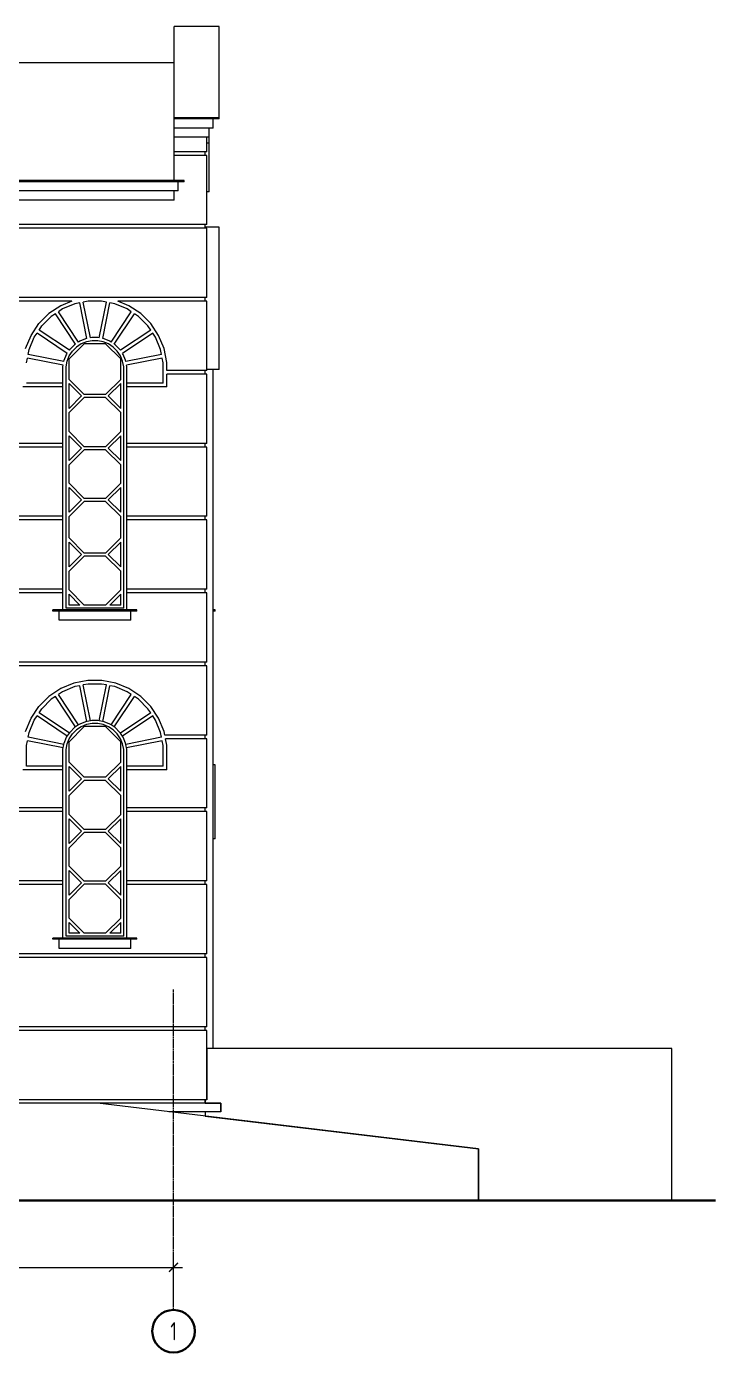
# Model space of a CAD drawing. Header units: millimetres. Extents: x -4890 to 184123, y 36 to 148549.
# Drawn here: x 101790 to 113131, y 103619 to 125439 of the extents above; entities that cross this region are included whole.
import ezdxf

# ---------------------------------------------------------------- set-up
doc = ezdxf.new("R2010")
doc.units = ezdxf.units.MM
doc.linetypes.add('CENTERX2', pattern=[101.6, 63.5, -12.7, 12.7, -12.7])
for name, color, linetype, lineweight in [('axis', 40, 'CENTERX2', 5), ('Dimension', 4, 'Continuous', 5), ('Wall_General', 5, 'Continuous', 30), ('Wall_Satelit', 253, 'Continuous', 5)]:
    doc.layers.add(name, color=color, linetype=linetype, lineweight=lineweight)
doc.styles.add('OK300', font='isocpeur.ttf', dxfattribs={"width": 0.7, "height": 300})
doc.dimstyles.new('OK100', dxfattribs={"dimtxt": 300, "dimasz": 150, "dimexe": 150, "dimexo": 150, "dimgap": 150, "dimtad": 1, "dimdec": 0, "dimzin": 0, "dimdsep": 46, "dimtxsty": 'OK300', "dimblk": 'ARCHTICK', "dimcen": 150, "dimdle": 150, "dimclrd": 256, "dimclre": 256, "dimclrt": 256, "dimadec": 0, "dimazin": 0, "dimtfac": 1, "dimtdec": 0, "dimtofl": 0, "dimtmove": 0, "dimatfit": 3, "dimldrblk": 'DOT', "dimfxl": 1, "dimtolj": 1, "dimtzin": 0, "dimlwd": -1, "dimlwe": -1, "dimarcsym": 0})

# ---------------------------------------------------------------- blocks, each defined once
blk = doc.blocks.new('_ArchTick')
at = {"color": 0, "linetype": 'ByBlock', "const_width": 0.15}
blk.add_lwpolyline([(-0.5, -0.5), (0.5, 0.5)], dxfattribs=at)
blk = doc.blocks.new('*D117')
at = {"layer": 'Defpoints', "color": 0, "transparency": 16777216}
for p in [(104210, 105019), (74810, 104319), (104210, 104319)]:
    blk.add_point(p, dxfattribs=at)
at = {"layer": 'Dimension', "transparency": 16777216}
for p, q in [((74660, 105019), (104360, 105019)), ((74810, 104469), (74810, 105169)), ((104210, 104469), (104210, 105169))]:
    blk.add_line(p, q, dxfattribs=at)
at = {"layer": 'Dimension', "transparency": 16777216, "xscale": 150, "yscale": 150, "zscale": 150, "rotation": 180}
blk.add_blockref('_ArchTick', (74810, 105019), dxfattribs=at)
at = {"layer": 'Dimension', "transparency": 16777216, "xscale": 150, "yscale": 150, "zscale": 150}
blk.add_blockref('_ArchTick', (104210, 105019), dxfattribs=at)
at = {"layer": 'Dimension', "transparency": 16777216, "insert": (89510, 105319), "char_height": 300, "attachment_point": 5, "style": 'OK300'}
blk.add_mtext('\\A1;29400', dxfattribs=at)
blk = doc.blocks.new('_Dot')
at = {"layer": 'Dimension', "color": 0, "lineweight": -2}
blk.add_line((-0.5, 0), (-1, 0), dxfattribs=at)
at = {"layer": 'Dimension', "color": 0, "const_width": 0.5}
blk.add_lwpolyline([(-0.25, 0, 1), (0.25, 0, 1)], format="xyb", close=True, dxfattribs=at)

msp = doc.modelspace()

# ---------------------------------------------------------------- linework, layer by layer
at = {"layer": 'axis', "ltscale": 0.5}
msp.add_lwpolyline([(104209.7, 104319), (104209.7, 109598.6)], dxfattribs=at)
at = {"layer": 'axis', "color": 18, "linetype": 'Continuous', "lineweight": 30, "true_color": 0x000000}
msp.add_circle((104209.7, 103969), 350, dxfattribs=at)
at = {"layer": 'Wall_General'}
msp.add_lwpolyline([(64860.1, 105719), (95559.7, 105719), (95559.7, 106119), (113130.7, 106119)], dxfattribs=at)
at = {"layer": 'Wall_Satelit'}
for p, q in [((104959.7, 125439), (104219.7, 125439)), ((104219.7, 125327.7), (104219.7, 125439)), ((104219.7, 125109.3), (104219.7, 125327.7)), ((104959.7, 125327.7), (104959.7, 125439)), ((104959.7, 125109.3), (104959.7, 125327.7)), ((104219.7, 124792.2), (104219.7, 125109.3)), ((104959.7, 124792.2), (104959.7, 125109.3)), ((104219.7, 124841.4), (101459.7, 124841.4)), ((104219.7, 124388.7), (104219.7, 124792.2)), ((104959.7, 124388.7), (104959.7, 124792.2)), ((104219.7, 123939), (104219.7, 124388.7)), ((104959.7, 123939), (104959.7, 124388.7)), ((104959.7, 123939), (104219.7, 123939)), ((104219.7, 123919), (104219.7, 123939)), ((104959.7, 123919), (104959.7, 123939)), ((104959.7, 123919), (104219.7, 123919)), ((104219.7, 123769), (104219.7, 123919)), ((104859.7, 123769), (104219.7, 123769)), ((104219.7, 123619), (104219.7, 123769)), ((104794.7, 123619), (104794.7, 123769)), ((104859.7, 123919), (104859.7, 123921.7)), ((104859.7, 123769), (104859.7, 123919)), ((104794.7, 123619), (104219.7, 123619)), ((104219.7, 123379), (104219.7, 123619)), ((104759.7, 123379), (104759.7, 123619)), ((104794.7, 123519), (104759.7, 123519)), ((104794.7, 123586), (104794.7, 123619)), ((104794.7, 123553.1), (104794.7, 123586)), ((104794.7, 123530.5), (104794.7, 123553.1)), ((104794.7, 123519), (104794.7, 123530.5)), ((104794.7, 122989.4), (104794.7, 123519)), ((104759.7, 123379), (104219.7, 123379)), ((104219.7, 122905.6), (104219.7, 123379)), ((104219.7, 123319), (104219.7, 123379)), ((104759.7, 123319), (104219.7, 123319)), ((104219.7, 122905.6), (104219.7, 123319)), ((104729.7, 123319), (104729.7, 123379)), ((104759.7, 122179), (104759.7, 123319)), ((104384.7, 122903.2), (101429.7, 122903.2)), ((104384.7, 122883.2), (101429.7, 122883.2)), ((104219.7, 122903.2), (104219.7, 122905.6)), ((104284.7, 122733.2), (104284.7, 122883.2)), ((104384.7, 122883.2), (104384.7, 122903.2)), ((104794.7, 122931.5), (104794.7, 122989.4)), ((104794.7, 122876.9), (104794.7, 122931.5)), ((104794.7, 122827.7), (104794.7, 122876.9)), ((104284.7, 122733.2), (101429.7, 122733.2)), ((104219.7, 122583.2), (104219.7, 122733.2)), ((104794.7, 122719), (104759.7, 122719)), ((104794.7, 122786), (104794.7, 122827.7)), ((104794.7, 122753.1), (104794.7, 122786)), ((104794.7, 122730.5), (104794.7, 122753.1)), ((104794.7, 122719), (104794.7, 122730.5)), ((104219.7, 122583.2), (101429.7, 122583.2)), ((104759.7, 122179), (101459.7, 122179)), ((104759.7, 122119), (101459.7, 122119)), ((104729.7, 122119), (104729.7, 122179)), ((104959.7, 122139), (104729.7, 122139)), ((104759.7, 120979), (104759.7, 122119)), ((104959.7, 122083.5), (104959.7, 122139)), ((104959.7, 121974.6), (104959.7, 122083.5)), ((104959.7, 121816.4), (104959.7, 121974.6)), ((104959.7, 121615.1), (104959.7, 121816.4)), ((104959.7, 121378.4), (104959.7, 121615.1)), ((104959.7, 121239), (104959.7, 121378.4)), ((104959.7, 121183.5), (104959.7, 121239)), ((104959.7, 121074.6), (104959.7, 121183.5)), ((104759.7, 120979), (101459.7, 120979)), ((102534.1, 120919), (101459.7, 120919)), ((102534.1, 120919), (102353.4, 120844.1)), ((102665.8, 120891.6), (102586.5, 120875.7)), ((102782.8, 120303.1), (102665.8, 120891.6)), ((102803.9, 120919), (102724.6, 120903.2)), ((102841.7, 120314.7), (102724.6, 120903.2)), ((103025.5, 120919), (102803.9, 120919)), ((102987.7, 120314.7), (103104.7, 120903.2)), ((103104.7, 120903.2), (103025.5, 120919)), ((103046.5, 120303.1), (103163.6, 120891.6)), ((103242.8, 120875.7), (103163.6, 120891.6)), ((104759.7, 120919), (103295.2, 120919)), ((103476, 120844.1), (103295.2, 120919)), ((104729.7, 120919), (104729.7, 120979)), ((104759.7, 119779), (104759.7, 120919)), ((104959.7, 120916.4), (104959.7, 121074.6)), ((104959.7, 120715.1), (104959.7, 120916.4)), ((101994.2, 120549.4), (102159.3, 120714.4)), ((102040.8, 120511.1), (102197.5, 120667.9)), ((102353.4, 120844.1), (102159.3, 120714.4)), ((102264.7, 120712.7), (102197.5, 120667.9)), ((102598.1, 120213.9), (102264.7, 120712.7)), ((102381.8, 120790.9), (102314.6, 120746.1)), ((102647.9, 120247.2), (102314.6, 120746.1)), ((102586.5, 120875.7), (102381.8, 120790.9)), ((103181.4, 120247.2), (103514.7, 120746.1)), ((103231.3, 120213.9), (103564.6, 120712.7)), ((103447.6, 120790.9), (103242.8, 120875.7)), ((103514.7, 120746.1), (103447.6, 120790.9)), ((103670.1, 120714.4), (103476, 120844.1)), ((103631.8, 120667.9), (103564.6, 120712.7)), ((103788.5, 120511.1), (103631.8, 120667.9)), ((103835.1, 120549.4), (103670.1, 120714.4)), ((104959.7, 120478.4), (104959.7, 120715.1)), ((101864.5, 120355.3), (101994.2, 120549.4)), ((101995.9, 120443.9), (102040.8, 120511.1)), ((103833.4, 120443.9), (103788.5, 120511.1)), ((103964.8, 120355.3), (103835.1, 120549.4)), ((104959.7, 120215.5), (104959.7, 120478.4)), ((101775.2, 120139.6), (101864.5, 120355.3)), ((101832.9, 120122.1), (101917.7, 120326.9)), ((101917.7, 120326.9), (101962.6, 120394.1)), ((102461.5, 120060.7), (101962.6, 120394.1)), ((102494.8, 120110.6), (101995.9, 120443.9)), ((102666, 120259.2), (102647.9, 120247.2)), ((102761.5, 120298.8), (102666, 120259.2)), ((102776.1, 120250.7), (102689.7, 120214.9)), ((102782.8, 120303.1), (102761.5, 120298.8)), ((102867.9, 120269), (102776.1, 120250.7)), ((102863, 120319), (102841.7, 120314.7)), ((102966.4, 120319), (102863, 120319)), ((102961.5, 120269), (102867.9, 120269)), ((103053.2, 120250.7), (102961.5, 120269)), ((102987.7, 120314.7), (102966.4, 120319)), ((103067.8, 120298.8), (103046.5, 120303.1)), ((103139.7, 120214.9), (103053.2, 120250.7)), ((103163.4, 120259.2), (103067.8, 120298.8)), ((103181.4, 120247.2), (103163.4, 120259.2)), ((103833.4, 120443.9), (103334.5, 120110.6)), ((103866.7, 120394.1), (103367.9, 120060.7)), ((103911.6, 120326.9), (103866.7, 120394.1)), ((103996.4, 120122.1), (103911.6, 120326.9)), ((104054.1, 120139.6), (103964.8, 120355.3)), ((101817.1, 120042.9), (101832.9, 120122.1)), ((102405.6, 119925.9), (101817.1, 120042.9)), ((102409.8, 119947.1), (102449.4, 120042.7)), ((102449.4, 120042.7), (102461.5, 120060.7)), ((102457.9, 119932.6), (102493.7, 120019)), ((102738.6, 120219), (102489.7, 119970.1)), ((102493.7, 120019), (102545.7, 120096.8)), ((102494.8, 120110.6), (102506.9, 120128.7)), ((102506.9, 120128.7), (102580, 120201.8)), ((102611.9, 120162.9), (102545.7, 120096.8)), ((102598.1, 120213.9), (102580, 120201.8)), ((102689.7, 120214.9), (102611.9, 120162.9)), ((103090.7, 120219), (102738.6, 120219)), ((103339.7, 119970.1), (103090.7, 120219)), ((103217.5, 120162.9), (103139.7, 120214.9)), ((103283.6, 120096.8), (103217.5, 120162.9)), ((103249.3, 120201.8), (103231.3, 120213.9)), ((103322.5, 120128.7), (103249.3, 120201.8)), ((103335.6, 120019), (103283.6, 120096.8)), ((103334.5, 120110.6), (103322.5, 120128.7)), ((103371.4, 119932.6), (103335.6, 120019)), ((103379.9, 120042.7), (103367.9, 120060.7)), ((103419.5, 119947.1), (103379.9, 120042.7)), ((104012.2, 120042.9), (103423.7, 119925.9)), ((104012.2, 120042.9), (103996.4, 120122.1)), ((104099.7, 119910.7), (104054.1, 120139.6)), ((104959.7, 119936.3), (104959.7, 120215.5)), ((101789.7, 119904.8), (101805.4, 119984.1)), ((102393.9, 119867), (101805.4, 119984.1)), ((102389.7, 119845.7), (102393.9, 119867)), ((102389.7, 119569), (102389.7, 119845.7)), ((102405.6, 119925.9), (102409.8, 119947.1)), ((102439.7, 119840.8), (102457.9, 119932.6)), ((102439.7, 115869), (102439.7, 119840.8)), ((102489.7, 119632.9), (102489.7, 119970.1)), ((103339.7, 119632.9), (103339.7, 119970.1)), ((103389.7, 119840.8), (103371.4, 119932.6)), ((103389.7, 115869), (103389.7, 119840.8)), ((103423.7, 119925.9), (103419.5, 119947.1)), ((104023.9, 119984.1), (103435.4, 119867)), ((103439.7, 119845.7), (103435.4, 119867)), ((103439.7, 119569), (103439.7, 119845.7)), ((104039.7, 119904.8), (104023.9, 119984.1)), ((104039.7, 119569), (104039.7, 119904.8)), ((104099.7, 119779), (104099.7, 119910.7)), ((104959.7, 119794), (104759.7, 119794)), ((104859.7, 108619), (104859.7, 119794)), ((104959.7, 119794), (104959.7, 119936.3)), ((102738.6, 119384), (102489.7, 119632.9)), ((103339.7, 119632.9), (103090.7, 119384)), ((104759.7, 119779), (104099.7, 119779)), ((104759.7, 119719), (104099.7, 119719)), ((104099.7, 119509), (104099.7, 119719)), ((104729.7, 119719), (104729.7, 119779)), ((104759.7, 118579), (104759.7, 119719)), ((102389.7, 119509), (101729.7, 119509)), ((102389.7, 119569), (101789.7, 119569)), ((102389.7, 119509), (102389.7, 119569)), ((102389.7, 118579), (102389.7, 119509)), ((102692.9, 119359), (102489.7, 119562.2)), ((102489.7, 119155.7), (102489.7, 119562.2)), ((102489.7, 119155.7), (102692.9, 119359)), ((103090.7, 119384), (102738.6, 119384)), ((103136.4, 119359), (103339.7, 119562.2)), ((103339.7, 119155.7), (103136.4, 119359)), ((103339.7, 119155.7), (103339.7, 119562.2)), ((104039.7, 119569), (103439.7, 119569)), ((103439.7, 119509), (103439.7, 119569)), ((104099.7, 119509), (103439.7, 119509)), ((103439.7, 118579), (103439.7, 119509)), ((102738.6, 119334), (102489.7, 119085.1)), ((103090.7, 119334), (102738.6, 119334)), ((103339.7, 119085.1), (103090.7, 119334)), ((102489.7, 118772.9), (102489.7, 119085.1)), ((103339.7, 118772.9), (103339.7, 119085.1)), ((102738.6, 118524), (102489.7, 118772.9)), ((102692.9, 118499), (102489.7, 118702.2)), ((102489.7, 118295.7), (102489.7, 118702.2)), ((103339.7, 118772.9), (103090.7, 118524)), ((103136.4, 118499), (103339.7, 118702.2)), ((103339.7, 118295.7), (103339.7, 118702.2)), ((102389.7, 118579), (101459.7, 118579)), ((102389.7, 118519), (101459.7, 118519)), ((102389.7, 118519), (102389.7, 118579)), ((102389.7, 117379), (102389.7, 118519)), ((102489.7, 118295.7), (102692.9, 118499)), ((103090.7, 118524), (102738.6, 118524)), ((103339.7, 118295.7), (103136.4, 118499)), ((104759.7, 118579), (103439.7, 118579)), ((103439.7, 118519), (103439.7, 118579)), ((104759.7, 118519), (103439.7, 118519)), ((103439.7, 117379), (103439.7, 118519)), ((104729.7, 118519), (104729.7, 118579)), ((104759.7, 117379), (104759.7, 118519)), ((102738.6, 118474), (102489.7, 118225.1)), ((103090.7, 118474), (102738.6, 118474)), ((103339.7, 118225.1), (103090.7, 118474)), ((102489.7, 117922.9), (102489.7, 118225.1)), ((103339.7, 117922.9), (103339.7, 118225.1)), ((102738.6, 117674), (102489.7, 117922.9)), ((102692.9, 117649), (102489.7, 117852.2)), ((102489.7, 117445.7), (102489.7, 117852.2)), ((103339.7, 117922.9), (103090.7, 117674)), ((103136.4, 117649), (103339.7, 117852.2)), ((103339.7, 117445.7), (103339.7, 117852.2)), ((102489.7, 117445.7), (102692.9, 117649)), ((102738.6, 117624), (102489.7, 117375.1)), ((103090.7, 117674), (102738.6, 117674)), ((103090.7, 117624), (102738.6, 117624)), ((103339.7, 117375.1), (103090.7, 117624)), ((103339.7, 117445.7), (103136.4, 117649)), ((102389.7, 117379), (101459.7, 117379)), ((102389.7, 117319), (101459.7, 117319)), ((102389.7, 117319), (102389.7, 117379)), ((102389.7, 116179), (102389.7, 117319)), ((102489.7, 117022.9), (102489.7, 117375.1)), ((103339.7, 117022.9), (103339.7, 117375.1)), ((104759.7, 117379), (103439.7, 117379)), ((103439.7, 117319), (103439.7, 117379)), ((104759.7, 117319), (103439.7, 117319)), ((103439.7, 116179), (103439.7, 117319)), ((104729.7, 117319), (104729.7, 117379)), ((104759.7, 116179), (104759.7, 117319)), ((102738.6, 116774), (102489.7, 117022.9)), ((103339.7, 117022.9), (103090.7, 116774)), ((102692.9, 116749), (102489.7, 116952.2)), ((102489.7, 116545.7), (102489.7, 116952.2)), ((102489.7, 116545.7), (102692.9, 116749)), ((103090.7, 116774), (102738.6, 116774)), ((103136.4, 116749), (103339.7, 116952.2)), ((103339.7, 116545.7), (103136.4, 116749)), ((103339.7, 116545.7), (103339.7, 116952.2)), ((102738.6, 116724), (102489.7, 116475.1)), ((103090.7, 116724), (102738.6, 116724)), ((103339.7, 116475.1), (103090.7, 116724)), ((102489.7, 116167.9), (102489.7, 116475.1)), ((103339.7, 116167.9), (103339.7, 116475.1)), ((102389.7, 116179), (101459.7, 116179)), ((102389.7, 116119), (101459.7, 116119)), ((102389.7, 116119), (102389.7, 116179)), ((102389.7, 115839), (102389.7, 116119)), ((102738.6, 115919), (102489.7, 116167.9)), ((102667.9, 115919), (102489.7, 116097.2)), ((102489.7, 115919), (102489.7, 116097.2)), ((103339.7, 116167.9), (103090.7, 115919)), ((103161.4, 115919), (103339.7, 116097.2)), ((103339.7, 115919), (103339.7, 116097.2)), ((104759.7, 116179), (103439.7, 116179)), ((103439.7, 116119), (103439.7, 116179)), ((104759.7, 116119), (103439.7, 116119)), ((103439.7, 115839), (103439.7, 116119)), ((104729.7, 116119), (104729.7, 116179)), ((104759.7, 114979), (104759.7, 116119)), ((103389.7, 115869), (102439.7, 115869)), ((102667.9, 115919), (102489.7, 115919)), ((103090.7, 115919), (102738.6, 115919)), ((103339.7, 115919), (103161.4, 115919)), ((102224.7, 115819), (102224.7, 115839)), ((103604.7, 115839), (102224.7, 115839)), ((103604.7, 115819), (102224.7, 115819)), ((102324.7, 115669), (102324.7, 115819)), ((103504.7, 115669), (102324.7, 115669)), ((103504.7, 115669), (103504.7, 115819)), ((103604.7, 115819), (103604.7, 115839)), ((104894.7, 115839), (104859.7, 115839)), ((104894.7, 115819), (104859.7, 115819)), ((104894.7, 115819), (104894.7, 115839)), ((104759.7, 114979), (101459.7, 114979)), ((104759.7, 114919), (101459.7, 114919)), ((104729.7, 114919), (104729.7, 114979)), ((104759.7, 113779), (104759.7, 114919)), ((102569, 114633.4), (102353.4, 114544.1)), ((102586.5, 114575.7), (102381.8, 114490.9)), ((102798, 114679), (102569, 114633.4)), ((102665.8, 114591.5), (102586.5, 114575.7)), ((102782.8, 114003.1), (102665.8, 114591.5)), ((102803.9, 114619), (102724.6, 114603.2)), ((102841.7, 114014.7), (102724.6, 114603.2)), ((103031.4, 114679), (102798, 114679)), ((103025.5, 114619), (102803.9, 114619)), ((102987.7, 114014.7), (103104.7, 114603.2)), ((103104.7, 114603.2), (103025.5, 114619)), ((103260.3, 114633.4), (103031.4, 114679)), ((103046.5, 114003.1), (103163.6, 114591.5)), ((103242.8, 114575.7), (103163.6, 114591.5)), ((103447.6, 114490.9), (103242.8, 114575.7)), ((103476, 114544.1), (103260.3, 114633.4)), ((101994.2, 114249.4), (102159.3, 114414.4)), ((102197.5, 114367.8), (102040.8, 114211.1)), ((102353.4, 114544.1), (102159.3, 114414.4)), ((102264.7, 114412.7), (102197.5, 114367.8)), ((102598.1, 113913.9), (102264.7, 114412.7)), ((102381.8, 114490.9), (102314.6, 114446.1)), ((102647.9, 113947.2), (102314.6, 114446.1)), ((103181.4, 113947.2), (103514.7, 114446.1)), ((103231.3, 113913.9), (103564.6, 114412.7)), ((103514.7, 114446.1), (103447.6, 114490.9)), ((103670.1, 114414.4), (103476, 114544.1)), ((103631.8, 114367.8), (103564.6, 114412.7)), ((103788.5, 114211.1), (103631.8, 114367.8)), ((103835.1, 114249.4), (103670.1, 114414.4)), ((101864.5, 114055.3), (101994.2, 114249.4)), ((101995.9, 114143.9), (102040.8, 114211.1)), ((102494.8, 113810.6), (101995.9, 114143.9)), ((103833.4, 114143.9), (103334.5, 113810.6)), ((103833.4, 114143.9), (103788.5, 114211.1)), ((103964.8, 114055.3), (103835.1, 114249.4)), ((101775.2, 113839.6), (101864.5, 114055.3)), ((101832.9, 113822.1), (101917.7, 114026.9)), ((101917.7, 114026.9), (101962.6, 114094.1)), ((102461.5, 113760.7), (101962.6, 114094.1)), ((102738.6, 113919), (102489.7, 113670.1)), ((102580, 113901.8), (102506.9, 113828.7)), ((102647.9, 113947.2), (102580, 113901.8)), ((102598.1, 113913.9), (102580, 113901.8)), ((102689.7, 113914.9), (102611.9, 113862.9)), ((102666, 113959.2), (102647.9, 113947.2)), ((102761.5, 113998.8), (102666, 113959.2)), ((102776.1, 113950.7), (102689.7, 113914.9)), ((103090.7, 113919), (102738.6, 113919)), ((102841.7, 114014.7), (102761.5, 113998.8)), ((102782.8, 114003.1), (102761.5, 113998.8)), ((102867.9, 113969), (102776.1, 113950.7)), ((102863, 114019), (102841.7, 114014.7)), ((102966.4, 114019), (102863, 114019)), ((102961.5, 113969), (102867.9, 113969)), ((103053.2, 113950.7), (102961.5, 113969)), ((102987.7, 114014.7), (102966.4, 114019)), ((103067.8, 113998.8), (102987.7, 114014.7)), ((103067.8, 113998.8), (103046.5, 114003.1)), ((103139.7, 113914.9), (103053.2, 113950.7)), ((103163.4, 113959.2), (103067.8, 113998.8)), ((103339.7, 113670.1), (103090.7, 113919)), ((103217.5, 113862.9), (103139.7, 113914.9)), ((103181.4, 113947.2), (103163.4, 113959.2)), ((103249.3, 113901.8), (103181.4, 113947.2)), ((103249.3, 113901.8), (103231.3, 113913.9)), ((103322.5, 113828.7), (103249.3, 113901.8)), ((103866.7, 114094.1), (103367.9, 113760.7)), ((103911.6, 114026.9), (103866.7, 114094.1)), ((103996.4, 113822.1), (103911.6, 114026.9)), ((104054.1, 113839.6), (103964.8, 114055.3)), ((101789.7, 113604.8), (101805.4, 113684.1)), ((102393.9, 113567), (101805.4, 113684.1)), ((101817.1, 113742.9), (101832.9, 113822.1)), ((102405.6, 113625.8), (101817.1, 113742.9)), ((102409.9, 113647.1), (102449.4, 113742.7)), ((102449.4, 113742.7), (102494.8, 113810.6)), ((102449.4, 113742.7), (102461.5, 113760.7)), ((102457.9, 113632.6), (102493.7, 113719)), ((102493.7, 113719), (102545.7, 113796.8)), ((102494.8, 113810.6), (102506.9, 113828.7)), ((102611.9, 113862.9), (102545.7, 113796.8)), ((103283.6, 113796.8), (103217.5, 113862.9)), ((103335.6, 113719), (103283.6, 113796.8)), ((103334.5, 113810.6), (103322.5, 113828.7)), ((103379.9, 113742.7), (103334.5, 113810.6)), ((103371.4, 113632.6), (103335.6, 113719)), ((103379.9, 113742.7), (103367.9, 113760.7)), ((103419.5, 113647.1), (103379.9, 113742.7)), ((104012.2, 113742.9), (103423.7, 113625.8)), ((104023.9, 113684.1), (103435.4, 113567)), ((104012.2, 113742.9), (103996.4, 113822.1)), ((104039.7, 113604.8), (104023.9, 113684.1)), ((104066.2, 113779), (104054.1, 113839.6)), ((104759.7, 113779), (104066.2, 113779)), ((104759.7, 113719), (104078.1, 113719)), ((104099.7, 113610.7), (104078.1, 113719)), ((104729.7, 113719), (104729.7, 113779)), ((104759.7, 112579), (104759.7, 113719)), ((101789.7, 113269), (101789.7, 113604.8)), ((102389.7, 113545.7), (102405.6, 113625.8)), ((102389.7, 113545.7), (102393.9, 113567)), ((102389.7, 113269), (102389.7, 113545.7)), ((102405.6, 113625.8), (102409.9, 113647.1)), ((102439.7, 113540.7), (102457.9, 113632.6)), ((102439.7, 110469), (102439.7, 113540.7)), ((102489.7, 113332.9), (102489.7, 113670.1)), ((103339.7, 113332.9), (103339.7, 113670.1)), ((103389.7, 113540.7), (103371.4, 113632.6)), ((103389.7, 110469), (103389.7, 113540.7)), ((103423.7, 113625.8), (103419.5, 113647.1)), ((103439.7, 113545.7), (103423.7, 113625.8)), ((103439.7, 113545.7), (103435.4, 113567)), ((103439.7, 113269), (103439.7, 113545.7)), ((104039.7, 113269), (104039.7, 113604.8)), ((104099.7, 113209), (104099.7, 113610.7)), ((102389.7, 113269), (101789.7, 113269)), ((102389.7, 113209), (102389.7, 113269)), ((102738.6, 113084), (102489.7, 113332.9)), ((102692.9, 113059), (102489.7, 113262.2)), ((102489.7, 112855.7), (102489.7, 113262.2)), ((103339.7, 113332.9), (103090.7, 113084)), ((103136.4, 113059), (103339.7, 113262.2)), ((103339.7, 112855.7), (103339.7, 113262.2)), ((103439.7, 113209), (103439.7, 113269)), ((104039.7, 113269), (103439.7, 113269)), ((104894.7, 113289), (104859.7, 113289)), ((104894.7, 113270), (104894.7, 113289)), ((104894.7, 113232.2), (104894.7, 113270)), ((102389.7, 113209), (101729.7, 113209)), ((102389.7, 112579), (102389.7, 113209)), ((102489.7, 112855.7), (102692.9, 113059)), ((102738.6, 113034), (102489.7, 112785.1)), ((103090.7, 113084), (102738.6, 113084)), ((103090.7, 113034), (102738.6, 113034)), ((103339.7, 112785.1), (103090.7, 113034)), ((103339.7, 112855.7), (103136.4, 113059)), ((103439.7, 112579), (103439.7, 113209)), ((104099.7, 113209), (103439.7, 113209)), ((104894.7, 113176.1), (104894.7, 113232.2)), ((104894.7, 113102), (104894.7, 113176.1)), ((104894.7, 113010.7), (104894.7, 113102)), ((104894.7, 112903.2), (104894.7, 113010.7)), ((104894.7, 112780.4), (104894.7, 112903.2)), ((102489.7, 112472.9), (102489.7, 112785.1)), ((103339.7, 112472.9), (103339.7, 112785.1)), ((104894.7, 112643.6), (104894.7, 112780.4)), ((104894.7, 112493.9), (104894.7, 112643.6)), ((102389.7, 112579), (101459.7, 112579)), ((102389.7, 112519), (101459.7, 112519)), ((102389.7, 112519), (102389.7, 112579)), ((102389.7, 111379), (102389.7, 112519)), ((102738.6, 112224), (102489.7, 112472.9)), ((102692.9, 112199), (102489.7, 112402.2)), ((102489.7, 111995.7), (102489.7, 112402.2)), ((103339.7, 112472.9), (103090.7, 112224)), ((103136.4, 112199), (103339.7, 112402.2)), ((103339.7, 111995.7), (103339.7, 112402.2)), ((104759.7, 112579), (103439.7, 112579)), ((103439.7, 111319), (103439.7, 112579)), ((104759.7, 112519), (103439.7, 112519)), ((104729.7, 112519), (104729.7, 112579)), ((104759.7, 111379), (104759.7, 112519)), ((104894.7, 112333), (104894.7, 112493.9)), ((102489.7, 111995.7), (102692.9, 112199)), ((102738.6, 112174), (102489.7, 111925.1)), ((103090.7, 112224), (102738.6, 112224)), ((103090.7, 112174), (102738.6, 112174)), ((103339.7, 111925.1), (103090.7, 112174)), ((103339.7, 111995.7), (103136.4, 112199)), ((104894.7, 112162.3), (104894.7, 112333)), ((104894.7, 112089), (104894.7, 112162.3)), ((104894.7, 112069), (104859.7, 112069)), ((104894.7, 112069), (104894.7, 112089)), ((102489.7, 111622.9), (102489.7, 111925.1)), ((103339.7, 111622.9), (103339.7, 111925.1)), ((102738.6, 111374), (102489.7, 111622.9)), ((102692.9, 111349), (102489.7, 111552.2)), ((102489.7, 111145.7), (102489.7, 111552.2)), ((103339.7, 111622.9), (103090.7, 111374)), ((103136.4, 111349), (103339.7, 111552.2)), ((103339.7, 111145.7), (103339.7, 111552.2)), ((102389.7, 111379), (101459.7, 111379)), ((102389.7, 111319), (101459.7, 111319)), ((102389.7, 111319), (102389.7, 111379)), ((102389.7, 110439), (102389.7, 111319)), ((102489.7, 111145.7), (102692.9, 111349)), ((102738.6, 111324), (102489.7, 111075.1)), ((103090.7, 111374), (102738.6, 111374)), ((103090.7, 111324), (102738.6, 111324)), ((103339.7, 111075.1), (103090.7, 111324)), ((103339.7, 111145.7), (103136.4, 111349)), ((104759.7, 111379), (103439.7, 111379)), ((104759.7, 111319), (103439.7, 111319)), ((103439.7, 110439), (103439.7, 111319)), ((104729.7, 111377.9), (104165.9, 111377.9)), ((104729.7, 111319), (104729.7, 111379)), ((104759.7, 110179), (104759.7, 111319)), ((102389.7, 111019), (102389.7, 111079)), ((102489.7, 110767.9), (102489.7, 111075.1)), ((103339.7, 110767.9), (103339.7, 111075.1)), ((103439.7, 111019), (103439.7, 111079)), ((102389.7, 110439), (102389.7, 111019)), ((103439.7, 110439), (103439.7, 111019)), ((102738.6, 110519), (102489.7, 110767.9)), ((102667.9, 110519), (102489.7, 110697.2)), ((102489.7, 110519), (102489.7, 110697.2)), ((103339.7, 110767.9), (103090.7, 110519)), ((103161.4, 110519), (103339.7, 110697.2)), ((103339.7, 110519), (103339.7, 110697.2)), ((103604.7, 110439), (102224.7, 110439)), ((102224.7, 110419), (102224.7, 110439)), ((103604.7, 110419), (102224.7, 110419)), ((102324.7, 110269), (102324.7, 110419)), ((103389.7, 110469), (102439.7, 110469)), ((102667.9, 110519), (102489.7, 110519)), ((103090.7, 110519), (102738.6, 110519)), ((103339.7, 110519), (103161.4, 110519)), ((103504.7, 110269), (103504.7, 110419)), ((103604.7, 110419), (103604.7, 110439)), ((103504.7, 110269), (102324.7, 110269)), ((104759.7, 110179), (101429.7, 110179)), ((104759.7, 110119), (101429.7, 110119)), ((104729.7, 110119), (104729.7, 110179)), ((104759.7, 108979), (104759.7, 110119)), ((104759.7, 108979), (101489.7, 108979)), ((104759.7, 108919), (101489.7, 108919)), ((104729.7, 108919), (104729.7, 108979)), ((104759.7, 107779), (104759.7, 108919)), ((104759.7, 107779), (101459.7, 107779)), ((104989.7, 107719), (101689.7, 107719)), ((104989.7, 107579), (104134.2, 107579)), ((104729.7, 107719), (104729.7, 107779)), ((104989.7, 107579), (104989.7, 107719))]:
    msp.add_line(p, q, dxfattribs=at)
for points in [[(109231.9, 106119), (112409.7, 106119), (112409.7, 108619), (104759.7, 108619), (104759.7, 107779), (104729.7, 107779), (104729.7, 107719), (104989.7, 107719), (104989.7, 107579), (104729.7, 107579), (104729.7, 107508), (109231.9, 106971.3), (109231.9, 106119)], [(101059.7, 106119), (109231.9, 106119), (109231.9, 106971.3), (102959.7, 107719), (101059.7, 107719)]]:
    msp.add_lwpolyline(points, close=True, dxfattribs=at)

# ---------------------------------------------------------------- texts
at = {"layer": 'axis', "color": 18, "true_color": 0x000000, "insert": (104209.7, 103969), "char_height": 300, "attachment_point": 5, "style": 'OK300'}
msp.add_mtext('1', dxfattribs=at)

# ---------------------------------------------------------------- dimensions: what is measured, and where the dimension line sits
at = {"layer": 'Dimension'}
dim = msp.add_linear_dim(base=(104209.7, 105019), p1=(74809.7, 104319), p2=(104209.7, 104319), dimstyle='OK100', dxfattribs=at)
dim.commit()
dim.dimension.update_dxf_attribs({"geometry": '*D117', "text_midpoint": (89509.7, 105319)})

doc.saveas('drawing.dxf')
